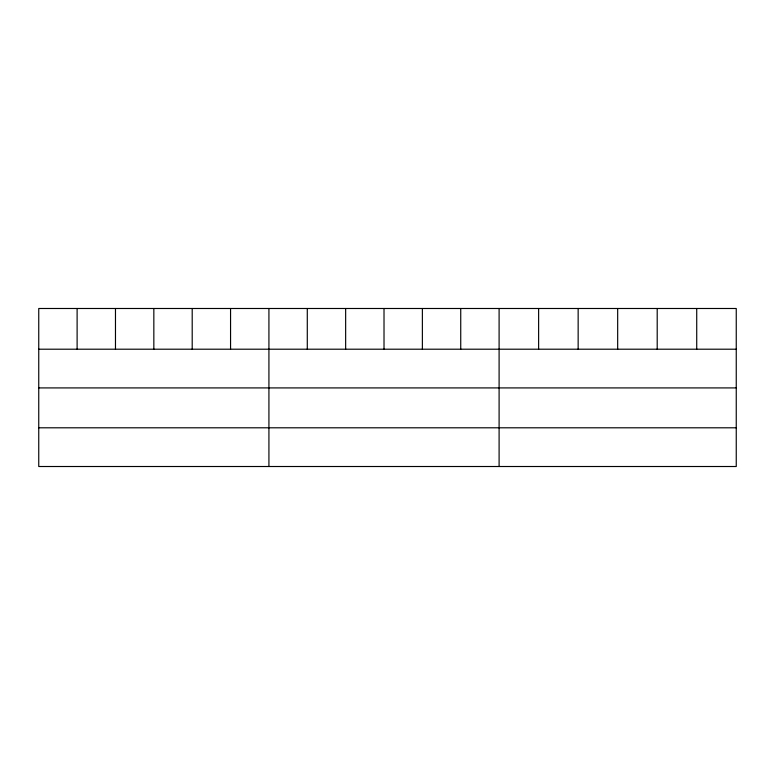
<?xml version="1.0" encoding="UTF-8"?>
<svg xmlns="http://www.w3.org/2000/svg" width="775" height="775" viewBox="0 0 775 775"><rect width="100%" height="100%" fill="white"/><g stroke="black" fill="none" stroke-linecap="round" stroke-linejoin="round"><path stroke-width="1.16" d="M736.25 387.917L736.25 308.489L38.75 308.489L38.75 466.511L736.25 466.511L736.25 387.917L38.75 387.917M38.75 349.205L736.25 349.205M38.75 427.8L736.25 427.8M696.725 308.489L696.725 349.205M657.2 308.489L657.2 349.205M617.675 308.489L617.675 349.205M578.15 308.489L578.15 349.205M538.625 308.489L538.625 349.205M499.1 308.489L499.1 466.511M460.738 308.489L460.738 349.205M422.375 308.489L422.375 349.205M384.012 308.489L384.012 349.205M345.65 308.489L345.65 349.205M307.287 308.489L307.287 349.205M268.925 308.489L268.925 466.511M230.562 308.489L230.562 349.205M192.2 308.489L192.2 349.205M153.838 308.489L153.838 349.205M115.475 308.489L115.475 349.205M77.112 308.489L77.112 349.205"/></g></svg>
